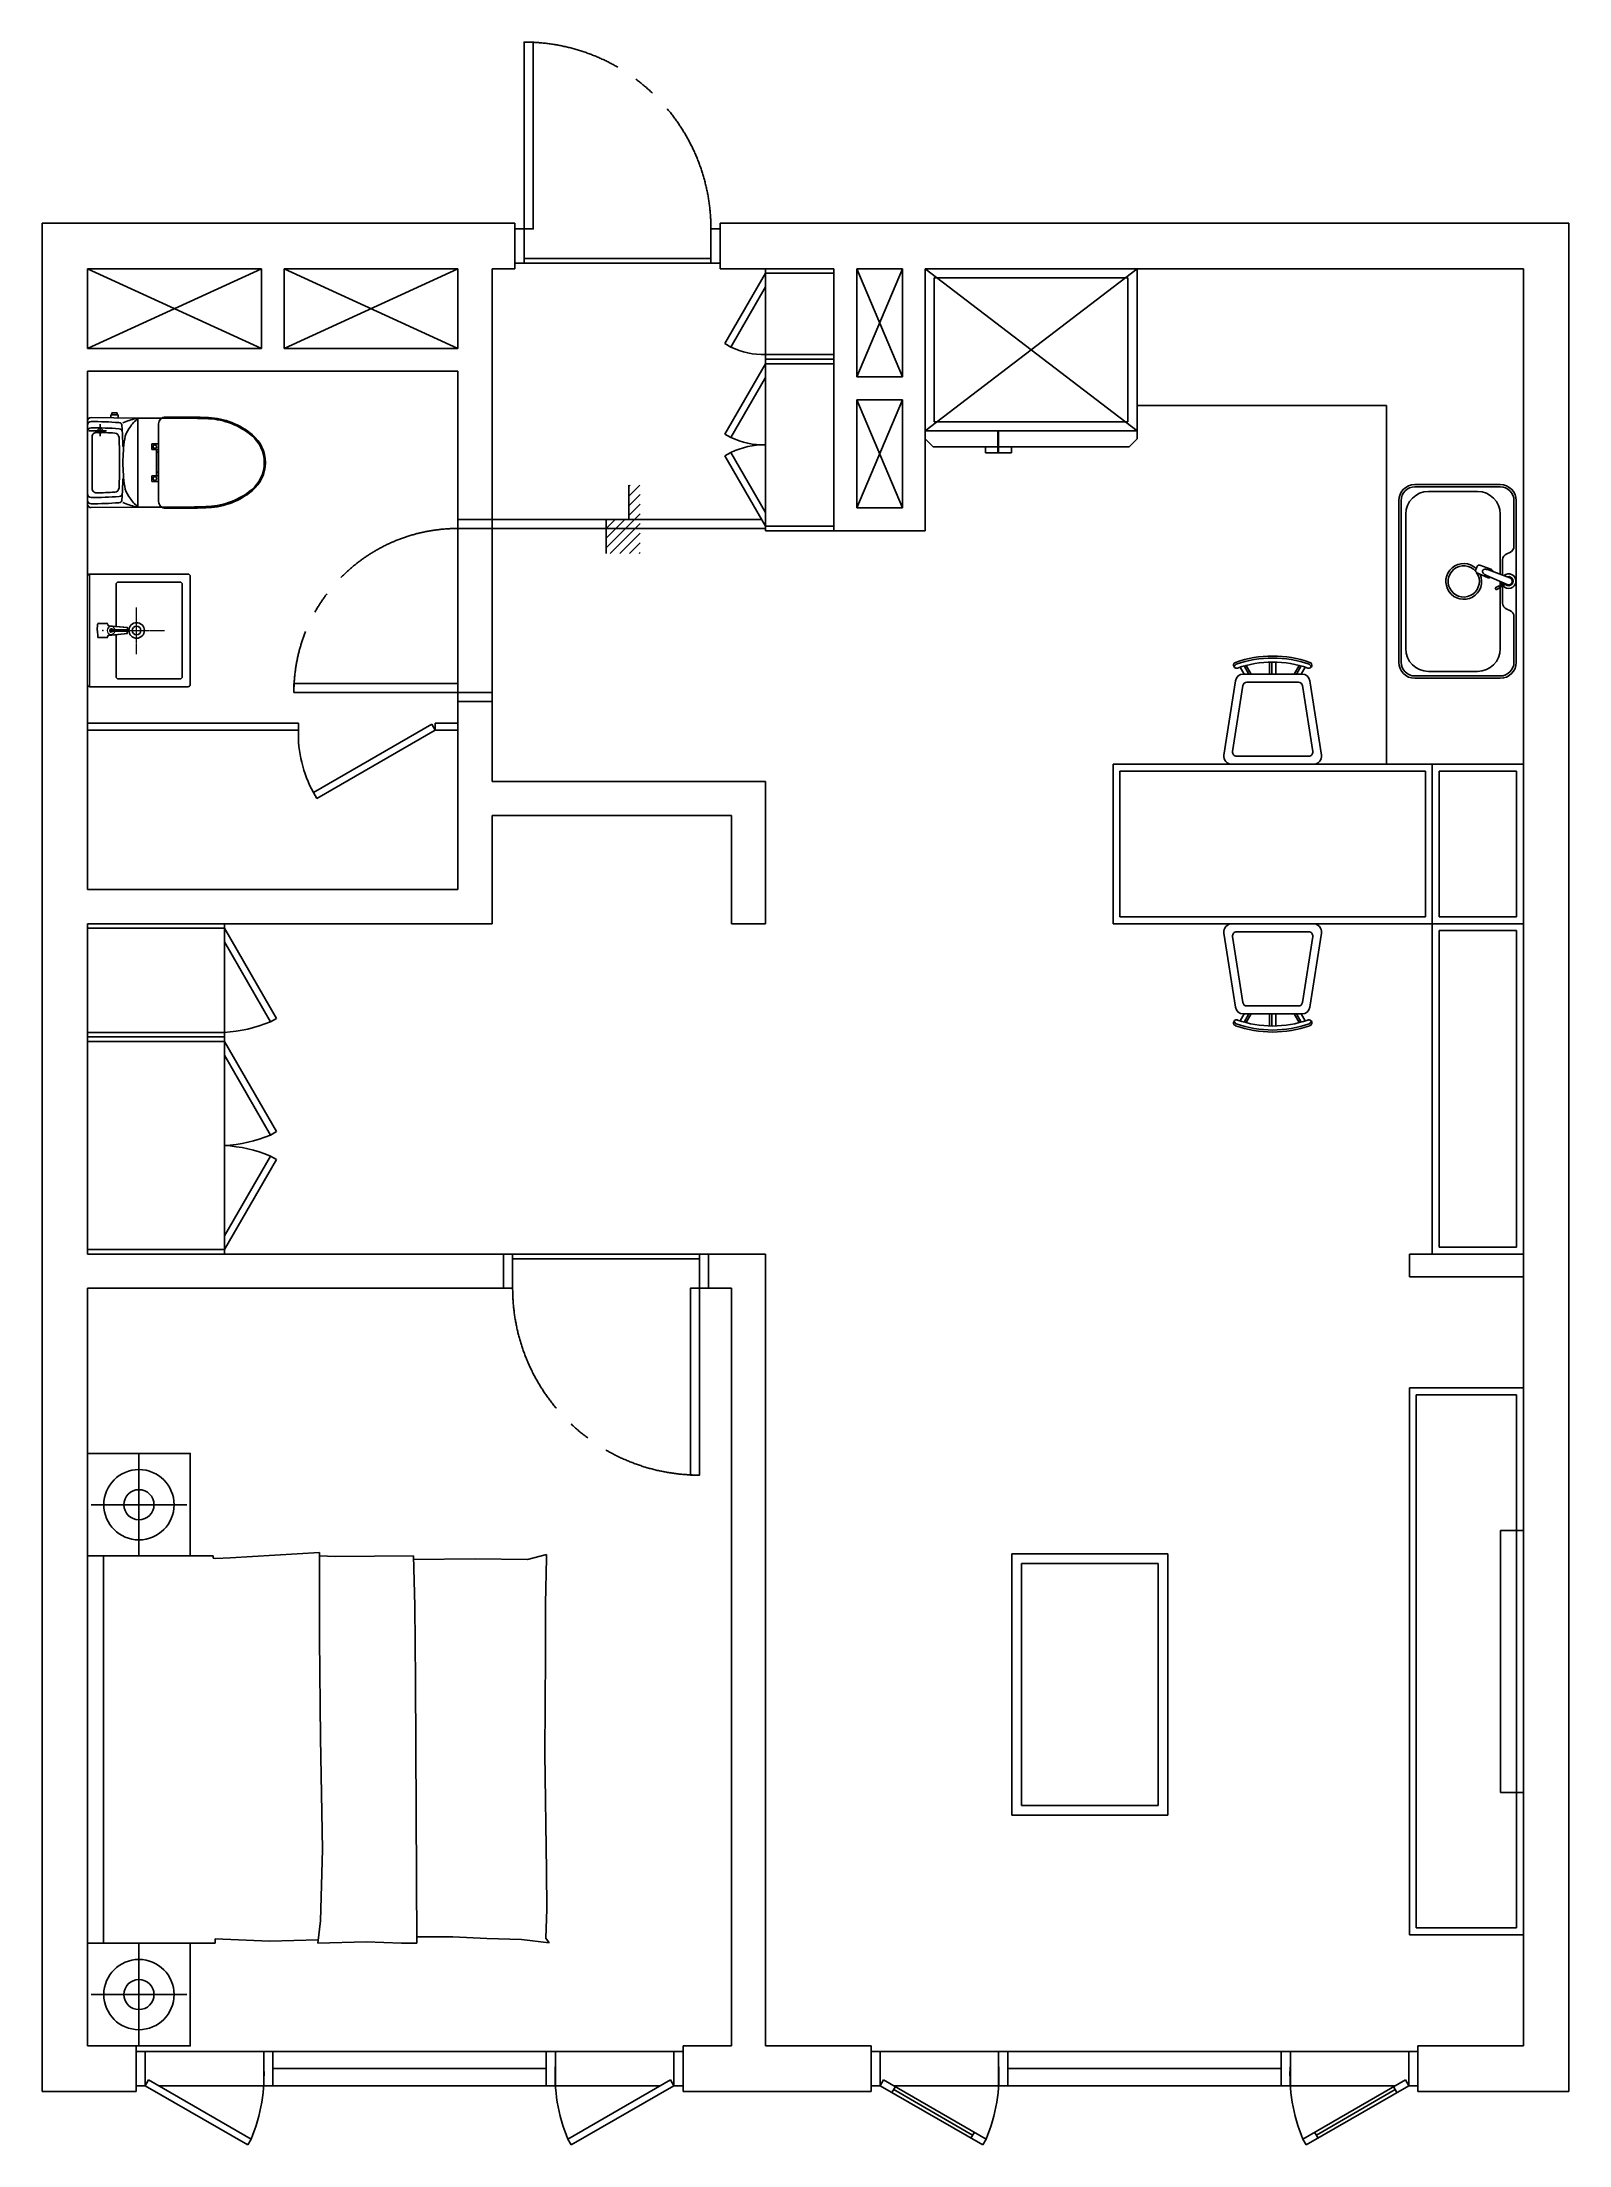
# Model space of a CAD drawing. Header units: millimetres. Extents: x 0 to 6700, y -235 to 8995.
import ezdxf

# ---------------------------------------------------------------- set-up
doc = ezdxf.new("R2010")
doc.units = ezdxf.units.MM
doc.linetypes.add('CENTER', pattern=[2, 1.25, -0.25, 0.25, -0.25])
doc.linetypes.add('CENTER2', pattern=[28.575, 19.05, -3.175, 3.175, -3.175])
for name, color, linetype in [('가구보조선', 8, 'Continuous'), ('가구선', 4, 'Continuous'), ('내벽선', 2, 'Continuous'), ('보조선', 8, 'Continuous'), ('창호보조선', 8, 'Continuous'), ('창호선', 4, 'Continuous'), ('해치선', 5, 'Continuous')]:
    doc.layers.add(name, color=color, linetype=linetype)
doc.layers.add('외벽선', color=2, linetype='Continuous', lineweight=25)

msp = doc.modelspace()

# ---------------------------------------------------------------- linework, layer by layer
at = {"color": 8}
for p, q in [((4083.4, -192), (3737, 8)), ((5938, 8), (5591.6, -192))]:
    msp.add_line(p, q, dxfattribs=at)
at = {"layer": '가구보조선', "ltscale": 60}
for p, q in [((3175, 7980), (3475, 7980)), ((3175, 7623.2), (3475, 7623.2)), ((3175, 7603.2), (3475, 7603.2)), ((3175, 7583.2), (3475, 7583.2)), ((3175, 6870), (3475, 6870)), ((6070, 5795), (4730, 5795)), ((4730, 5795), (4730, 5155)), ((6070, 5155), (6070, 5795)), ((6470, 5795), (6130, 5795)), ((6130, 5795), (6130, 5155)), ((6470, 5155), (6470, 5795)), ((200, 5105), (800, 5105)), ((4730, 5155), (6070, 5155)), ((6130, 5155), (6470, 5155)), ((6470, 5095), (6130, 5095)), ((6130, 5095), (6130, 3705)), ((6470, 3705), (6470, 5095)), ((200, 4648.2), (800, 4648.2)), ((200, 4628.2), (800, 4628.2)), ((200, 4608.2), (800, 4608.2)), ((200, 3695), (800, 3695)), ((6130, 3705), (6470, 3705)), ((6470, 3057.5), (6030, 3057.5)), ((6030, 3057.5), (6030, 717.5)), ((6470, 717.5), (6470, 3057.5)), ((6030, 717.5), (6470, 717.5))]:
    msp.add_line(p, q, dxfattribs=at)
at = {"layer": '가구보조선', "color": 8}
for p, q in [((3875, 8000), (4805, 7288.5)), ((4805, 8000), (3875, 7288.5)), ((3915, 7960), (4765, 7960)), ((3915, 7960), (3915, 7328.5)), ((4765, 7960), (4765, 7328.5)), ((255, 7265.7), (255, 7317.7)), ((301.3, 7359.4), (301.3, 7345.4)), ((301.3, 7359.4), (334.3, 7359.4)), ((306.3, 7368), (306.3, 7359.4)), ((306.3, 7368), (329.3, 7368)), ((329.3, 7368), (329.3, 7359.4)), ((334.3, 7359.4), (334.3, 7345)), ((3915, 7328.5), (4765, 7328.5)), ((283, 7288.9), (205.6, 7289.1)), ((511.6, 7231.6), (482, 7231.6)), ((482, 7219), (482, 7231.6)), ((482, 7219), (482, 7206.4)), ((511.6, 7206.4), (482, 7206.4)), ((502.6, 7206.4), (502.6, 7150.6)), ((511.6, 7080.6), (511.6, 7220.6)), ((3875, 7288.5), (4805, 7288.5)), ((4139.3, 7218.8), (4139.3, 7192.4)), ((4194.3, 7288.5), (4194.3, 7192.4)), ((4197.3, 7288.5), (4197.3, 7192.4)), ((4253.5, 7218.5), (4253.5, 7192.4)), ((511.6, 7194.6), (502.6, 7194.6)), ((502.6, 7091.6), (502.6, 7150.6)), ((4139.3, 7192.4), (4253.5, 7192.4)), ((511.6, 7091.6), (482, 7091.6)), ((482, 7079), (482, 7091.6)), ((482, 7079), (482, 7066.4)), ((511.6, 7066.4), (482, 7066.4)), ((511.6, 7106.6), (502.6, 7106.6)), ((2623, 7050), (2575, 7002)), ((2580.6, 7050), (2575, 7044.4)), ((6398.9, 7042.5), (6023.9, 7042.5)), ((6298.9, 7022.5), (6083.9, 7022.5)), ((2625, 6924.7), (2475.5, 6775.3)), ((2625, 7009.6), (2575, 6959.6)), ((2625, 6967.1), (2575, 6917.1)), ((5963.9, 6982.5), (5963.9, 6272.5)), ((5983.9, 6922.5), (5983.9, 6332.5)), ((6398.9, 6659.1), (6398.9, 6922.5)), ((6458.9, 6782.5), (6458.9, 6982.5)), ((2557.9, 6900), (2475.5, 6817.7)), ((2515.4, 6900), (2475.5, 6860.1)), ((2625, 6882.3), (2492.7, 6750)), ((2625, 6839.9), (2535.1, 6750)), ((2625, 6797.4), (2577.6, 6750)), ((2625, 6755), (2620, 6750)), ((6427.4, 6749.4), (6440.5, 6754.8)), ((6342.5, 6645.2), (6295.2, 6666)), ((6357.1, 6681.2), (6308.5, 6699)), ((6429.4, 6613.9), (6338.1, 6654.1)), ((6441.3, 6643.6), (6347.6, 6677.9)), ((6408.9, 6655.5), (6408.9, 6721.7)), ((325, 6431.3), (325, 6615)), ((335, 6625), (605, 6625)), ((615, 6210), (615, 6615)), ((6394.1, 6608.2), (6376.4, 6598.9)), ((6376.4, 6598.9), (6380.5, 6591.1)), ((6398.2, 6600.4), (6380.5, 6591.1)), ((6394.1, 6608.2), (6398.2, 6600.4)), ((6417.9, 6619), (6394.8, 6606.8)), ((6420.5, 6614), (6397.4, 6601.8)), ((6398.9, 6332.5), (6398.9, 6627.3)), ((6408.9, 6533.4), (6408.9, 6607.9)), ((6440.5, 6500.2), (6427.4, 6505.7)), ((6458.9, 6272.5), (6458.9, 6472.5)), ((287.5, 6385.9), (287.5, 6385.6)), ((293.2, 6392.2), (304.6, 6393.3)), ((325, 6210), (325, 6393.7)), ((335, 6200), (605, 6200)), ((6023.9, 6212.5), (6398.9, 6212.5)), ((6083.9, 6232.5), (6298.9, 6232.5)), ((425, 2800), (425, 2350)), ((425, 2785.2), (425, 2364.8)), ((214.8, 2575), (635.2, 2575)), ((270, 2350), (270, 650)), ((1217.7, 2350.4), (1217.7, 1985.9)), ((1217.7, 2350.4), (1217.7, 2350.4)), ((1635.5, 2131.3), (1629.6, 2350.4)), ((4897.3, 2317.7), (4297.6, 2317.7)), ((4297.6, 2317.7), (4297.6, 1254.2)), ((4897.3, 1254.2), (4897.3, 2317.7)), ((1638.4, 1802.9), (1635.5, 2131.3)), ((1217.7, 1985.9), (1221.8, 1550.9)), ((1644.3, 651.3), (1638.4, 1802.9)), ((1221.8, 1550.9), (1230.2, 1061.6)), ((4297.6, 1254.2), (4897.3, 1254.2)), ((1230.2, 1061.6), (1221.8, 748)), ((1221.8, 748), (1210.7, 651.3)), ((425, 200), (425, 650)), ((425, 214.8), (425, 635.2)), ((214.8, 425), (635.2, 425))]:
    msp.add_line(p, q, dxfattribs=at)
at = {"layer": '가구보조선', "color": 8, "lineweight": 15}
for p, q in [((210, 6165), (210, 6660)), ((241.4, 6412.5), (242.7, 6440.3)), ((241.4, 6412.5), (242.6, 6385.4)), ((242.9, 6412.4), (244.2, 6440.2)), ((242.9, 6412.6), (244.1, 6385.4)), ((247.4, 6444.2), (284.2, 6444.2)), ((247.4, 6442.7), (284.2, 6442.7)), ((247.4, 6382.3), (284.2, 6382.3)), ((247.4, 6380.8), (284.2, 6380.8)), ((289, 6439.4), (289, 6439.1)), ((289, 6385.6), (289, 6385.9)), ((293.2, 6432.8), (374.1, 6425.1)), ((293.4, 6434.3), (374.9, 6426.6)), ((293.4, 6390.7), (374.9, 6398.4)), ((379.8, 6415), (298.7, 6415)), ((298.7, 6415), (298.7, 6409.9)), ((298.7, 6409.9), (379.8, 6409.9)), ((304.6, 6431.7), (374, 6425.1)), ((304.6, 6393.3), (374, 6399.9)), ((374, 6425.1), (374, 6415)), ((374, 6399.9), (374, 6410)), ((374.1, 6425.1), (374.1, 6415)), ((375.6, 6425.8), (375.6, 6415)), ((375.6, 6399.2), (375.6, 6409.9)), ((379.8, 6409.9), (379.8, 6415))]:
    msp.add_line(p, q, dxfattribs=at)
at = {"layer": '가구보조선', "color": 8, "linetype": 'CENTER', "lineweight": 15, "ltscale": 2}
for p, q in [((415, 6307.9), (415, 6513.2)), ((298.7, 6412.5), (536.7, 6412.5))]:
    msp.add_line(p, q, dxfattribs=at)
at = {"layer": '가구보조선', "color": 8, "linetype": 'ByBlock', "ltscale": 40}
for p, q in [((5275.2, 6221), (5257.6, 6251.4)), ((5295.5, 6221), (5274.9, 6256.6)), ((5305.6, 6221), (5283.7, 6259)), ((5286.8, 6185.8), (5513.2, 6185.8)), ((5386.8, 6221), (5386.8, 6273.6)), ((5395.6, 6221), (5395.6, 6273.6)), ((5413.2, 6221), (5413.2, 6273.6)), ((5494.4, 6221), (5516.3, 6259)), ((5504.5, 6221), (5525.1, 6256.6)), ((5524.8, 6221), (5542.4, 6251.4)), ((5530.6, 6170.9), (5575.7, 5880.5)), ((5241.6, 5860.2), (5558.4, 5860.2)), ((5241.6, 5089.8), (5558.4, 5089.8)), ((5530.6, 4779.1), (5575.7, 5069.5)), ((5275.2, 4729), (5257.6, 4698.6)), ((5295.5, 4729), (5274.9, 4693.4)), ((5305.6, 4729), (5283.7, 4691)), ((5286.8, 4764.2), (5513.2, 4764.2)), ((5386.8, 4729), (5386.8, 4676.4)), ((5395.6, 4729), (5395.6, 4676.4)), ((5413.2, 4729), (5413.2, 4676.4)), ((5494.4, 4729), (5516.3, 4691)), ((5504.5, 4729), (5525.1, 4693.4)), ((5524.8, 4729), (5542.4, 4698.6))]:
    msp.add_line(p, q, dxfattribs=at)
at = {"layer": '가구보조선', "color": 4}
for p, q in [((763.1, 2339.5), (750.5, 2340.6)), ((826, 2341.9), (763.1, 2339.5)), ((1217.7, 2350.4), (1217.7, 2365.1)), ((1286.9, 2347.5), (1217.7, 2350.4))]:
    msp.add_line(p, q, dxfattribs=at)
at = {"layer": '가구보조선', "color": 8}
for points in [[(354.6, 7220.5, 0.008314), (350.7, 7310.7, 0.373546), (336.9, 7324.7, 0.022346), (214.9, 7329.2, 0.411832), (200, 7314.2)], [(352.2, 7283.5, 0.379627), (338.2, 7297.7, 0.019147), (214.9, 7301.6, 0.412269), (200, 7286.6)], [(415.8, 7339.4, 0.059514), (381.3, 7297.8, 0.12263), (362.8, 7253.1, 0.037359), (355, 7149, 0.037359), (362.8, 7044.8, 0.12263), (381.3, 7000.2, 0.059514), (415.8, 6958.6)], [(425, 7344, 0.414214), (420, 7339), (420, 7149), (420, 6959, 0.414214), (425, 6954)], [(354.6, 7077.5, -0.008314), (350.7, 6987.3, -0.373546), (336.9, 6973.2, -0.022346), (214.9, 6968.8, -0.411832), (200, 6983.8)], [(352.2, 7014.4, -0.379627), (338.2, 7000.2, -0.019147), (214.9, 6996.3, -0.412269), (200, 7011.3)]]:
    msp.add_lwpolyline(points, format="xyb", dxfattribs=at)
msp.add_lwpolyline([(340, 7149, -0.010217), (337.7, 7038.7, -0.381659), (319.2, 7019.5, -0.016917), (238.1, 7016.5, -0.415352), (220, 7034.5), (220, 7149), (220, 7263.5, -0.415352), (238.1, 7281.5, -0.016917), (319.2, 7278.4, -0.381659), (337.7, 7259.3, -0.010217)], format="xyb", close=True, dxfattribs=at)
for centre, radius in [((255, 7289), 10.5), ((495, 7219), 8), ((495, 7079), 8), ((415, 6412.5), 34), ((415, 6412.5), 19), ((425, 2575), 154.2), ((425, 2575), 66.1), ((425, 425), 154.2), ((425, 425), 66.1)]:
    msp.add_circle(centre, radius, dxfattribs=at)
at = {"layer": '가구보조선', "ltscale": 60}
for centre, radius, start, end in [((3165.9, 7951.6), 328.3, 244.13143, 271.58161), ((3165.9, 7554.8), 328.3, 244.13143, 271.58161), ((3165.9, 6898.4), 328.3, 88.41839, 115.86857), ((765, 5268), 620.6, 273.2312, 292.48026), ((765, 4771.2), 620.6, 273.2312, 292.48026), ((765, 3532), 620.6, 67.51974, 86.7688)]:
    msp.add_arc(centre, radius, start, end, dxfattribs=at)
at = {"layer": '가구보조선', "color": 8}
for centre, radius, start, end in [((480.5, 7041.6), 308.7, 102.81715, 114.07631), ((6023.9, 6982.5), 60, 90, 180), ((6083.9, 6922.5), 100, 90, 180), ((6298.9, 6922.5), 100, 0, 90), ((6398.9, 6982.5), 60, 0, 90), ((480.5, 7256.3), 308.7, 245.92369, 257.18285), ((6438.9, 6721.7), 30, 112.61986, 180), ((6428.9, 6782.5), 30, 292.61986, 0), ((6238.4, 6627.5), 78.5, 45.81843, 23.97108), ((6238.4, 6627.5), 68.5, 40.53117, 34.24144), ((6298.4, 6673.4), 8, 167.54563, 246.23419), ((6356.5, 6660.5), 67.5, 148.5994, 167.54563), ((6305.7, 6691.5), 8, 69.91084, 148.5994), ((6327.3, 6672.3), 7.17, 158.07252, 195.90723), ((6337, 6675.1), 17.3, 195.90723, 220.00003), ((6327.3, 6672.3), 7.17, 120.2378, 158.07252), ((6332.4, 6663.5), 17.3, 96.145, 120.2378), ((6345.7, 6682.3), 28.6, 220.00003, 235.61516), ((6354.8, 6695.7), 44.9, 235.61516, 248.07252), ((6333.6, 6652.3), 28.6, 80.52987, 96.145), ((6330.9, 6636.3), 44.9, 68.07252, 80.52987), ((6349, 6659.8), 16, 246.23419, 299.36429), ((6351.6, 6666.2), 16, 16.78074, 69.91084), ((6435.4, 6628.8), 32, 218.85292, 129.92787), ((6435.4, 6628.8), 20, 209.32499, 106.82004), ((335, 6615), 10, 90, 180), ((605, 6615), 10, 0, 90), ((6435.4, 6628.8), 32, 186.21716, 208.75802), ((6435.4, 6628.8), 16, 248.07252, 68.07252), ((6438.9, 6533.4), 30, 180, 247.38014), ((6428.9, 6472.5), 30, 0, 67.38014), ((6083.9, 6332.5), 100, 180, 270), ((6298.9, 6332.5), 100, 270, 0), ((335, 6210), 10, 180, 270), ((605, 6210), 10, 270, 0), ((6023.9, 6272.5), 60, 180, 270), ((6398.9, 6272.5), 60, 270, 0)]:
    msp.add_arc(centre, radius, start, end, dxfattribs=at)
at = {"layer": '가구보조선', "color": 8, "lineweight": 15}
for centre, radius, start, end in [((247.4, 6385.6), 4.8, 182.52079, 270), ((247.4, 6439.4), 4.8, 90, 169.45563), ((247.4, 6439.4), 3.3, 90, 169.45563), ((247.4, 6385.6), 3.3, 182.52079, 270), ((284.2, 6439.4), 4.8, 0, 90), ((284.2, 6439.4), 3.3, 0, 90), ((284.2, 6385.6), 3.3, 270, 0), ((284.2, 6385.6), 4.8, 270, 0), ((303, 6412.5), 17.7, 8.10981, 351.39653), ((293.8, 6439.1), 6.3, 180, 264.56878), ((293.8, 6385.9), 6.3, 95.43122, 180), ((293.8, 6439.1), 4.8, 180, 264.56878), ((293.8, 6385.9), 4.8, 95.43122, 180), ((303, 6412.5), 7.7, 18.91522, 339.89406), ((374.8, 6425.8), 0.778, 360, 84.56878), ((374.8, 6399.2), 0.778, 275.43122, 0)]:
    msp.add_arc(centre, radius, start, end, dxfattribs=at)
at = {"layer": '가구보조선', "color": 8, "linetype": 'ByBlock', "ltscale": 40}
for centre, radius, start, end in [((5400, 5809.7), 490.5, 70.58113, 109.41887), ((5400, 5809.7), 481.7, 70.58113, 109.41887), ((5241.3, 6259.8), 13.2, 109.41887, 289.41887), ((5248, 6247.8), 18.1, 116.55239, 165.28339), ((5400, 5809.7), 464.1, 70.58113, 109.41887), ((5286.8, 6168.2), 17.6, 90, 171.15819), ((5513.2, 6168.2), 17.6, 8.84181, 90), ((5558.7, 6259.8), 13.2, 250.58113, 70.58113), ((5552, 6247.8), 18.1, 14.71661, 63.44761), ((5241.6, 5877.8), 17.6, 171.15819, 270), ((5558.4, 5877.8), 17.6, 270, 8.84181), ((5241.6, 5072.2), 17.6, 90, 188.84181), ((5558.4, 5072.2), 17.6, 351.15819, 90), ((5286.8, 4781.8), 17.6, 188.84181, 270), ((5513.2, 4781.8), 17.6, 270, 351.15819), ((5241.3, 4690.2), 13.2, 70.58113, 250.58113), ((5248, 4702.2), 18.1, 194.71661, 243.44761), ((5400, 5140.3), 490.5, 250.58113, 289.41887), ((5400, 5140.3), 481.7, 250.58113, 289.41887), ((5400, 5140.3), 464.1, 250.58113, 289.41887), ((5558.7, 4690.2), 13.2, 289.41887, 109.41887), ((5552, 4702.2), 18.1, 296.55239, 345.28339)]:
    msp.add_arc(centre, radius, start, end, dxfattribs=at)
at = {"layer": '가구보조선', "color": 8, "linetype": 'ByBlock', "lineweight": 15}
msp.add_point((267.2, 6412.5), dxfattribs=at)
at = {"layer": '가구선', "ltscale": 60}
for p, q in [((3175, 8000), (3175, 6850)), ((4805, 7400), (5900, 7400)), ((5900, 7400), (5900, 5825)), ((1975, 6900), (3157.7, 6900)), ((3175, 6850), (3475, 6850)), ((4700, 5825), (4700, 5125)), ((4700, 5825), (6500, 5825)), ((800, 5125), (800, 3675)), ((4700, 5125), (6500, 5125))]:
    msp.add_line(p, q, dxfattribs=at)
at = {"layer": '가구선', "color": 4}
for p, q in [((3875, 8000), (4805, 8000)), ((3875, 8000), (3875, 7288.5)), ((4805, 8000), (4805, 7288.5)), ((3875, 7288.5), (3875, 7253.5)), ((3910, 7218.5), (3875, 7253.5)), ((3910, 7218.5), (4770, 7218.5)), ((4770, 7218.5), (4805, 7253.5)), ((4805, 7288.5), (4805, 7253.5)), ((6398.9, 7052.5), (6023.9, 7052.5)), ((5953.9, 6982.5), (5953.9, 6272.5)), ((6468.9, 6272.5), (6468.9, 6982.5)), ((200, 6175), (200, 6650)), ((210, 6660), (640, 6660)), ((650, 6175), (650, 6650)), ((5186.3, 5865.6), (5237, 6191.2)), ((5271.7, 6221), (5528.3, 6221)), ((5563, 6191.2), (5613.7, 5865.6)), ((6023.9, 6202.5), (6398.9, 6202.5)), ((210, 6165), (640, 6165)), ((5221.1, 5825), (5578.9, 5825)), ((5186.3, 5084.4), (5237, 4758.8)), ((5221.1, 5125), (5578.9, 5125)), ((5563, 4758.8), (5613.7, 5084.4)), ((5271.7, 4729), (5528.3, 4729)), ((200, 2350), (200, 650)), ((750.9, 2350), (200, 2350)), ((750.5, 2340.6), (750.5, 2350)), ((1217.7, 2365.1), (826, 2341.9)), ((1629.6, 2350.4), (1286.9, 2347.5)), ((1629.6, 2350.4), (1630, 2334.1)), ((1901, 2337.2), (1630, 2334.1)), ((2129.4, 2334.9), (1901, 2337.2)), ((2213.2, 2355.9), (2129.4, 2334.9)), ((2208.6, 2141.7), (2213.2, 2339.9)), ((2213.2, 2339.9), (2213.2, 2355.9)), ((4939.5, 2359.9), (4255.3, 2359.9)), ((4255.3, 2359.9), (4255.3, 1211.9)), ((4939.5, 1211.9), (4939.5, 2359.9)), ((2208.6, 1915.5), (2208.6, 2141.7)), ((2206.1, 1483.7), (2208.6, 1915.5)), ((2213.1, 968.3), (2206.1, 1483.7)), ((4255.3, 1211.9), (4939.5, 1211.9)), ((2215.4, 800.4), (2213.1, 968.3)), ((2210.8, 672.2), (2215.4, 800.4)), ((200, 650), (759.6, 650)), ((759.6, 650), (759, 669.1)), ((759, 669.1), (998.3, 659.6)), ((998.3, 659.6), (1211.9, 665.7)), ((1210.7, 651.3), (1421.6, 657.2)), ((1421.6, 657.2), (1576.9, 651.3)), ((1576.9, 651.3), (1644.3, 651.3)), ((1644.1, 678.3), (1802.7, 678.3)), ((1644.1, 678.3), (1644.1, 651.3)), ((1802.7, 678.3), (1951.8, 671.3)), ((1951.8, 671.3), (2103.6, 666.6)), ((2103.6, 666.6), (2224.7, 652.6)), ((2224.7, 652.6), (2210.8, 672.2))]:
    msp.add_line(p, q, dxfattribs=at)
at = {"layer": '가구선', "color": 8, "linetype": 'ByBlock', "ltscale": 40}
for p, q in [((5224.3, 5880.5), (5269.4, 6170.9)), ((5224.3, 5069.5), (5269.4, 4779.1))]:
    msp.add_line(p, q, dxfattribs=at)
at = {"layer": '가구선'}
for p, q in [((6500, 5825), (6100, 5825)), ((6100, 5825), (6100, 5125)), ((6500, 5125), (6500, 5825)), ((6500, 5125), (6100, 5125)), ((6100, 5125), (6100, 3675)), ((6100, 5125), (6500, 5125)), ((6500, 3675), (6500, 5125)), ((6100, 3675), (6500, 3675)), ((6500, 3087.5), (6000, 3087.5)), ((6000, 3087.5), (6000, 687.5)), ((6500, 687.5), (6500, 3087.5)), ((6500, 2462.5), (6400, 2462.5)), ((6400, 2462.5), (6400, 1312.5)), ((6500, 1312.5), (6500, 2462.5)), ((6400, 1312.5), (6500, 1312.5)), ((6000, 687.5), (6500, 687.5))]:
    msp.add_line(p, q, dxfattribs=at)
at = {"layer": '가구선', "color": 4}
for points in [[(200, 7149), (200, 7331.5, -0.41788), (215.2, 7346.5), (415, 7344, -0.410556)], [(415, 7344), (632.7, 7344, -0.012201), (730.3, 7341.6, -0.162311), (919, 7268.3, -0.223191), (975, 7149, -0.223191), (919, 7029.7, -0.162311), (730.3, 6956.4, -0.012201), (632.7, 6954), (415, 6954)], [(511.6, 7220.6), (511.6, 7319, -0.414214), (541.6, 7349), (632.7, 7349, -0.012201), (730.5, 7346.6, -0.162311), (922.1, 7272.1, -0.223191), (980, 7149, -0.223191), (922.1, 7025.8, -0.162311), (730.5, 6951.4, -0.012201), (632.7, 6949), (541.6, 6949, -0.414214), (511.6, 6979), (511.6, 7080.6)], [(415, 6954), (215.2, 6951.5, -0.41788), (200, 6966.5), (200, 7149)]]:
    msp.add_lwpolyline(points, format="xyb", dxfattribs=at)
for points in [[(2575, 7050), (2575, 6900), (2475, 6900), (2475, 6750)], [(200, 2800), (200, 2350), (650, 2350), (650, 2800), (200, 2800)], [(200, 200), (200, 650), (650, 650), (650, 200), (200, 200)], [(1211.9, 665.7), (1210.7, 651.3)]]:
    msp.add_lwpolyline(points, dxfattribs=at)
for centre, radius, start, end in [((6023.9, 6982.5), 70, 90, 180), ((6398.9, 6982.5), 70, 0, 90), ((210, 6650), 10, 90, 180), ((640, 6650), 10, 0, 90), ((5271.7, 6185.8), 35.2, 90, 171.15819), ((5528.3, 6185.8), 35.2, 8.84181, 90), ((6023.9, 6272.5), 70, 180, 270), ((6398.9, 6272.5), 70, 270, 0), ((210, 6175), 10, 180, 270), ((640, 6175), 10, 270, 0), ((5221.1, 5860.2), 35.2, 171.15819, 270), ((5578.9, 5860.2), 35.2, 270, 8.84181), ((5221.1, 5089.8), 35.2, 90, 188.84181), ((5578.9, 5089.8), 35.2, 351.15819, 90), ((5271.7, 4764.2), 35.2, 188.84181, 270), ((5528.3, 4764.2), 35.2, 270, 351.15819)]:
    msp.add_arc(centre, radius, start, end, dxfattribs=at)
at = {"layer": '내벽선'}
for p, q in [((6500, 3675), (6000, 3675)), ((6000, 3675), (6000, 3575)), ((6500, 3575), (6500, 3675)), ((6000, 3575), (6500, 3575)), ((6500, 3575), (6500, 200))]:
    msp.add_line(p, q, dxfattribs=at)
at = {"layer": '보조선'}
for p, q in [((2115, 8045), (2935, 8045)), ((200, 8000), (962.5, 7650)), ((962.5, 8000), (200, 7650)), ((1062.5, 8000), (1825, 7650)), ((1825, 8000), (1062.5, 7650)), ((2115, 8025), (2935, 8025)), ((3575, 8000), (3775, 7525)), ((3775, 8000), (3575, 7525)), ((3575, 7425), (3775, 6950)), ((3775, 7425), (3575, 6950)), ((1975, 6860), (3175, 6860)), ((2065, 3675), (2885, 3675)), ((2065, 3655), (2885, 3655))]:
    msp.add_line(p, q, dxfattribs=at)
at = {"layer": '외벽선', "ltscale": 60}
for p, q in [((0, 8200), (2075, 8200)), ((0, 8200), (0, 0)), ((2075, 8200), (2075, 8000)), ((2975, 8200), (6700, 8200)), ((2975, 8200), (2975, 8000)), ((6700, 8200), (6700, 0)), ((200, 8000), (962.5, 8000)), ((200, 8000), (200, 7650)), ((962.5, 8000), (962.5, 7650)), ((1062.5, 8000), (1825, 8000)), ((1062.5, 8000), (1062.5, 7650)), ((1825, 8000), (1825, 7650)), ((1975, 8000), (2075, 8000)), ((1975, 8000), (1975, 6900)), ((2975, 8000), (3475, 8000)), ((3475, 8000), (3475, 6850)), ((3575, 8000), (3775, 8000)), ((3575, 8000), (3575, 7525)), ((3775, 8000), (3775, 7525)), ((3875, 8000), (6500, 8000)), ((3875, 8000), (3875, 6850)), ((6500, 8000), (6500, 200)), ((200, 7650), (962.5, 7650)), ((1062.5, 7650), (1825, 7650)), ((200, 7550), (1825, 7550)), ((200, 7550), (200, 5275)), ((1825, 7550), (1825, 6900)), ((3575, 7525), (3775, 7525)), ((3575, 7425), (3775, 7425)), ((3575, 7425), (3575, 6950)), ((3775, 7425), (3775, 6950)), ((3575, 6950), (3775, 6950)), ((1825, 6900), (1975, 6900)), ((3475, 6850), (3875, 6850)), ((1825, 6100), (1825, 5275)), ((1825, 6100), (1975, 6100)), ((1975, 6100), (1975, 5750)), ((1975, 5750), (3175, 5750)), ((3175, 5750), (3175, 5125)), ((1975, 5600), (1975, 5125)), ((1975, 5600), (3025, 5600)), ((3025, 5600), (3025, 5125)), ((200, 5275), (1825, 5275)), ((200, 5125), (1975, 5125)), ((200, 5125), (200, 3675)), ((3025, 5125), (3175, 5125)), ((200, 3675), (2025, 3675)), ((2025, 3525), (2025, 3675)), ((2925, 3675), (3175, 3675)), ((2925, 3525), (2925, 3675)), ((3175, 3675), (3175, 200)), ((200, 3525), (2025, 3525)), ((200, 3525), (200, 200)), ((2925, 3525), (3025, 3525)), ((3025, 3525), (3025, 200)), ((200, 200), (412.5, 200)), ((412.5, 200), (412.5, 0)), ((2812.5, 200), (3025, 200)), ((2812.5, 200), (2812.5, 0)), ((3175, 200), (3637.5, 200)), ((3637.5, 200), (3637.5, 0)), ((6037.5, 200), (6500, 200)), ((6037.5, 200), (6037.5, 0)), ((0, 0), (412.5, 0)), ((2812.5, 0), (3637.5, 0)), ((6037.5, 0), (6700, 0))]:
    msp.add_line(p, q, dxfattribs=at)
at = {"layer": '창호보조선'}
for p, q in [((412.5, 175), (2812.5, 175)), ((3637.5, 175), (6037.5, 175)), ((412.5, 25), (452.5, 25)), ((512.5, 25), (2712.5, 25)), ((2772.5, 25), (2812.5, 25)), ((3637.5, 25), (3677.5, 25)), ((3737.5, 25), (5937.5, 25)), ((5997.5, 25), (6037.5, 25))]:
    msp.add_line(p, q, dxfattribs=at)
at = {"layer": '창호보조선', "linetype": 'CENTER2', "ltscale": 30}
for centre, radius, start, end in [((2115, 8175), 820, 0, 90), ((1825, 6140), 720, 90, 180), ((2885, 3525), 820, 180, 270)]:
    msp.add_arc(centre, radius, start, end, dxfattribs=at)
at = {"layer": '창호보조선'}
for centre, radius, start, end in [((1656.7, 5957.1), 532, 178.06862, 208.7726), ((241, 72.6), 733, 337.40686, 3.72471), ((2984, 72.6), 733, 176.27529, 202.59314), ((3466, 72.6), 733, 337.40686, 3.72471), ((6209, 72.6), 733, 176.27529, 202.59314)]:
    msp.add_arc(centre, radius, start, end, dxfattribs=at)
at = {"layer": '창호선'}
for p, q in [((2996.7, 7671.2), (3175, 7980)), ((3175, 7920), (3022.7, 7656.2)), ((3022.7, 7656.2), (2996.7, 7671.2)), ((2996.7, 7274.4), (3175, 7583.2)), ((3175, 7523.2), (3022.7, 7259.4)), ((3022.7, 7259.4), (2996.7, 7274.4)), ((3022.7, 7193.8), (2996.7, 7178.8)), ((2996.7, 7178.8), (3175, 6870)), ((3175, 6930), (3022.7, 7193.8)), ((1975, 6900), (1825, 6900)), ((1825, 6900), (1825, 6860)), ((1825, 6860), (1825, 6140)), ((1825, 6860), (1975, 6860)), ((1975, 6860), (1975, 6900)), ((1975, 6860), (1975, 6140)), ((1825, 6180), (1105, 6180)), ((1105, 6180), (1105, 6140)), ((1105, 6140), (1825, 6140)), ((1825, 6140), (1825, 6180)), ((1975, 6140), (1825, 6140)), ((1825, 6140), (1825, 6100)), ((1825, 6100), (1975, 6100)), ((1975, 6100), (1975, 6140)), ((1028.3, 4709.6), (800, 5105)), ((800, 5045), (1002.3, 4694.6)), ((1002.3, 4694.6), (1028.3, 4709.6)), ((1028.3, 4212.8), (800, 4608.2)), ((800, 4548.2), (1002.3, 4197.8)), ((1002.3, 4197.8), (1028.3, 4212.8)), ((800, 3755), (1002.3, 4105.4)), ((1028.3, 4090.4), (800, 3695)), ((1002.3, 4105.4), (1028.3, 4090.4)), ((452.5, 175), (412.5, 175)), ((412.5, 175), (412.5, 25)), ((452.5, 25), (452.5, 175)), ((1012.5, 175), (972.5, 175)), ((972.5, 175), (972.5, 25)), ((1012.5, 25), (1012.5, 175)), ((2212.5, 25), (2212.5, 175)), ((2212.5, 175), (2252.5, 175)), ((2252.5, 175), (2252.5, 25)), ((2772.5, 25), (2772.5, 175)), ((2772.5, 175), (2812.5, 175)), ((2812.5, 175), (2812.5, 25)), ((3677.5, 175), (3637.5, 175)), ((3637.5, 175), (3637.5, 25)), ((3677.5, 25), (3677.5, 175)), ((4237.5, 175), (4197.5, 175)), ((4197.5, 175), (4197.5, 25)), ((4237.5, 25), (4237.5, 175)), ((5437.5, 25), (5437.5, 175)), ((5437.5, 175), (5477.5, 175)), ((5477.5, 175), (5477.5, 25)), ((5997.5, 25), (5997.5, 175)), ((5997.5, 175), (6037.5, 175)), ((6037.5, 175), (6037.5, 25)), ((412.5, 25), (452.5, 25)), ((467.5, 51), (452.5, 25)), ((452.5, 25), (902.8, -235)), ((917.8, -209), (467.5, 51)), ((972.5, 25), (1012.5, 25)), ((2252.5, 25), (2212.5, 25)), ((2307.2, -209), (2757.5, 51)), ((2772.5, 25), (2322.2, -235)), ((2757.5, 51), (2772.5, 25)), ((2812.5, 25), (2772.5, 25)), ((3637.5, 25), (3677.5, 25)), ((3692.5, 51), (3677.5, 25)), ((3677.5, 25), (4127.8, -235)), ((4142.8, -209), (3692.5, 51)), ((3744.5, 21), (3729.5, -5)), ((4197.5, 25), (4237.5, 25)), ((5477.5, 25), (5437.5, 25)), ((5532.2, -209), (5982.5, 51)), ((5997.5, 25), (5547.2, -235)), ((5930.5, 21), (5945.5, -5)), ((5982.5, 51), (5997.5, 25)), ((6037.5, 25), (5997.5, 25)), ((4075.9, -205), (4090.9, -179)), ((5599.1, -205), (5584.1, -179)), ((902.8, -235), (917.8, -209)), ((2322.2, -235), (2307.2, -209)), ((4127.8, -235), (4142.8, -209)), ((5547.2, -235), (5532.2, -209))]:
    msp.add_line(p, q, dxfattribs=at)
at = {"layer": '창호선', "ltscale": 60}
for p, q in [((200, 6005), (1125, 6005)), ((1125, 6005), (1125, 5975)), ((1190.4, 5701), (1710, 6001)), ((1710, 6001), (1725, 5975)), ((1725, 6005), (1825, 6005)), ((1725, 6005), (1725, 5975)), ((200, 5975), (1125, 5975)), ((1725, 5975), (1205.4, 5675)), ((1725, 5975), (1825, 5975)), ((1205.4, 5675), (1190.4, 5701))]:
    msp.add_line(p, q, dxfattribs=at)
at = {"layer": '창호선', "color": 0}
for p, q in [((1012.5, 100), (2212.5, 100)), ((4237.5, 100), (5437.5, 100))]:
    msp.add_line(p, q, dxfattribs=at)
at = {"layer": '창호선'}
for points in [[(2115, 8175), (2155, 8175), (2155, 8995), (2115, 8995)], [(2075, 8025), (2115, 8025), (2115, 8175), (2075, 8175)], [(2935, 8025), (2975, 8025), (2975, 8175), (2935, 8175)], [(2065, 3675), (2025, 3675), (2025, 3525), (2065, 3525)], [(2925, 3675), (2885, 3675), (2885, 3525), (2925, 3525)], [(2885, 3525), (2845, 3525), (2845, 2705), (2885, 2705)]]:
    msp.add_lwpolyline(points, close=True, dxfattribs=at)
at = {"layer": '해치선'}
msp.add_line((2935, 8025), (2935, 8025), dxfattribs=at)

doc.saveas('drawing.dxf')
